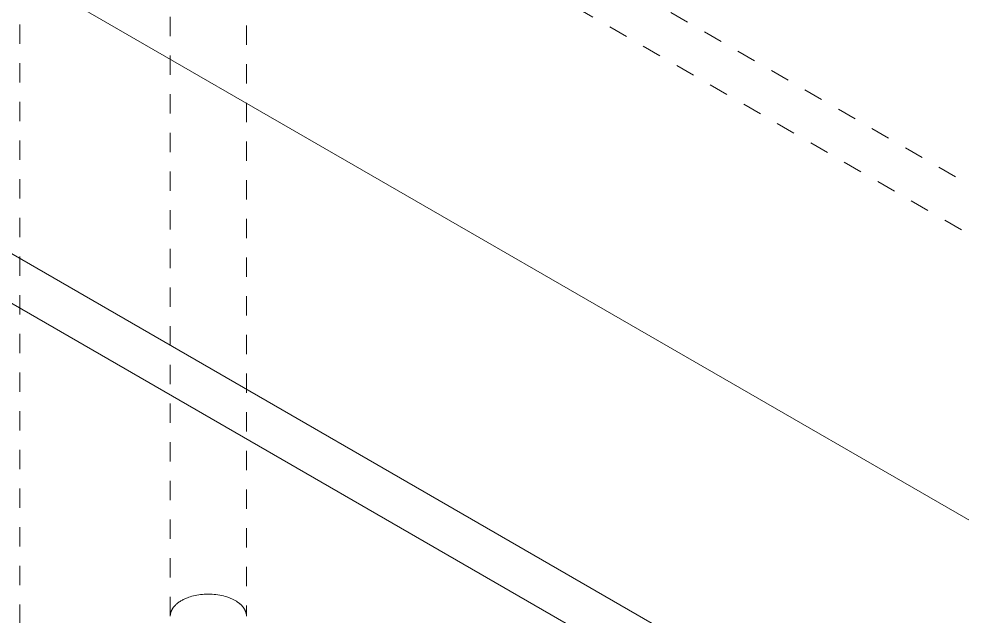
# Model space of a CAD drawing. Header units: inches. Extents: x -14 to 184, y -4 to 134.
# Drawn here: x 101.225 to 106.103, y 59.901 to 62.991 of the extents above; entities that cross this region are included whole.
import ezdxf

# ---------------------------------------------------------------- set-up
doc = ezdxf.new("R2010")
doc.units = ezdxf.units.IN
doc.linetypes.add('HIDDEN', pattern=[1.905, 1.27, -0.635])
doc.layers.add('ZANO_R', color=7, linetype='Continuous', lineweight=0)
doc.layers.add('ZANO_R_przerywana', color=250, linetype='HIDDEN', lineweight=0)

msp = doc.modelspace()

# ---------------------------------------------------------------- linework, layer by layer
at = {"layer": 'ZANO_R'}
for p, q in [((99.72748, 64.0988), (112.25496, 56.86605)), ((98.72528, 63.19872), (110.69599, 56.28743)), ((110.69599, 56.03027), (98.72528, 62.94156))]:
    msp.add_line(p, q, dxfattribs=at)
at = {"layer": 'ZANO_R_przerywana', "ltscale": 0.05}
for p, q in [((101.23078, 54.26226), (101.23078, 67.12048)), ((112.47767, 58.47333), (101.50917, 64.806)), ((101.50917, 64.54884), (113.47987, 57.63754)), ((102.00829, 59.90149), (102.00829, 63.75553)), ((102.40199, 63.75656), (102.40199, 59.90149)), ((102.07928, 59.98888), (102.08356, 59.99088)), ((102.08356, 59.99088), (102.08789, 59.99278)), ((102.08789, 59.99278), (102.09226, 59.9946)), ((102.09226, 59.9946), (102.09667, 59.99633)), ((102.09667, 59.99633), (102.1041, 59.99903)), ((102.1041, 59.99903), (102.11186, 60.00158)), ((102.11186, 60.00158), (102.11996, 60.00395)), ((102.11996, 60.00395), (102.12837, 60.00614)), ((102.12837, 60.00614), (102.13707, 60.00813)), ((102.13707, 60.00813), (102.14605, 60.0099)), ((102.14605, 60.0099), (102.15529, 60.01144)), ((102.15529, 60.01144), (102.16475, 60.01273)), ((102.16475, 60.01273), (102.17441, 60.01375)), ((102.17441, 60.01375), (102.18423, 60.0145)), ((102.18423, 60.0145), (102.19419, 60.01497)), ((102.19419, 60.01497), (102.20424, 60.01514)), ((102.20424, 60.01514), (102.21434, 60.01502)), ((102.21434, 60.01502), (102.22446, 60.01459)), ((102.22446, 60.01459), (102.23456, 60.01387)), ((102.23456, 60.01387), (102.24459, 60.01284)), ((102.24459, 60.01284), (102.25452, 60.01151)), ((102.25452, 60.01151), (102.2643, 60.00989)), ((102.2643, 60.00989), (102.2739, 60.00799)), ((102.2739, 60.00799), (102.28327, 60.00581)), ((102.28327, 60.00581), (102.2924, 60.00337)), ((102.2924, 60.00337), (102.30123, 60.00068)), ((102.30123, 60.00068), (102.30554, 59.99925)), ((102.30554, 59.99925), (102.30976, 59.99776)), ((102.30976, 59.99776), (102.3139, 59.99622)), ((102.3139, 59.99622), (102.31794, 59.99463)), ((102.31794, 59.99463), (102.3219, 59.99299)), ((102.3219, 59.99299), (102.32577, 59.9913)), ((102.32577, 59.9913), (102.32954, 59.98957)), ((102.32954, 59.98957), (102.33322, 59.9878)), ((102.01929, 59.93895), (102.02033, 59.94063)), ((102.02033, 59.94063), (102.02141, 59.9423)), ((102.02141, 59.9423), (102.02254, 59.94396)), ((102.02254, 59.94396), (102.02372, 59.9456)), ((102.02372, 59.9456), (102.02493, 59.94723)), ((102.02493, 59.94723), (102.02619, 59.94884)), ((102.02619, 59.94884), (102.02748, 59.95045)), ((102.02748, 59.95045), (102.02882, 59.95203)), ((102.02882, 59.95203), (102.0302, 59.9536)), ((102.0302, 59.9536), (102.03162, 59.95516)), ((102.03162, 59.95516), (102.03307, 59.9567)), ((102.03307, 59.9567), (102.03456, 59.95822)), ((102.03456, 59.95822), (102.03766, 59.96121)), ((102.03766, 59.96121), (102.04089, 59.96414)), ((102.04089, 59.96414), (102.04425, 59.96698)), ((102.04425, 59.96698), (102.04774, 59.96975)), ((102.04774, 59.96975), (102.05135, 59.97244)), ((102.05135, 59.97244), (102.05507, 59.97505)), ((102.05507, 59.97505), (102.05889, 59.97757)), ((102.05889, 59.97757), (102.06281, 59.98001)), ((102.06281, 59.98001), (102.06681, 59.98236)), ((102.06681, 59.98236), (102.0709, 59.98462)), ((102.0709, 59.98462), (102.07506, 59.98679)), ((102.07506, 59.98679), (102.07928, 59.98888)), ((102.33322, 59.9878), (102.3368, 59.98598)), ((102.3368, 59.98598), (102.34027, 59.98413)), ((102.34027, 59.98413), (102.34365, 59.98225)), ((102.34365, 59.98225), (102.34693, 59.98033)), ((102.34693, 59.98033), (102.3501, 59.97838)), ((102.3501, 59.97838), (102.35317, 59.97641)), ((102.35317, 59.97641), (102.35613, 59.97441)), ((102.35613, 59.97441), (102.35899, 59.97239)), ((102.35899, 59.97239), (102.36175, 59.97034)), ((102.36175, 59.97034), (102.36441, 59.96828)), ((102.36441, 59.96828), (102.36696, 59.96621)), ((102.36696, 59.96621), (102.36941, 59.96412)), ((102.36941, 59.96412), (102.37111, 59.9626)), ((102.37111, 59.9626), (102.37279, 59.96105)), ((102.37279, 59.96105), (102.37443, 59.95948)), ((102.37443, 59.95948), (102.37604, 59.95789)), ((102.37604, 59.95789), (102.37761, 59.95627)), ((102.37761, 59.95627), (102.37915, 59.95462)), ((102.37915, 59.95462), (102.38065, 59.95296)), ((102.38065, 59.95296), (102.38211, 59.95126)), ((102.38211, 59.95126), (102.38352, 59.94955)), ((102.38352, 59.94955), (102.3849, 59.94781)), ((102.3849, 59.94781), (102.38623, 59.94605)), ((102.38623, 59.94605), (102.38752, 59.94426)), ((102.38752, 59.94426), (102.38876, 59.94246)), ((102.38876, 59.94246), (102.38995, 59.94063)), ((102.38995, 59.94063), (102.39109, 59.93878)), ((102.00833, 59.90389), (102.00842, 59.90567)), ((102.00842, 59.90567), (102.00856, 59.90745)), ((102.00856, 59.90745), (102.00874, 59.90923)), ((102.00874, 59.90923), (102.00898, 59.91101)), ((102.00898, 59.91101), (102.00926, 59.91279)), ((102.00926, 59.91279), (102.00959, 59.91457)), ((102.00959, 59.91457), (102.00997, 59.91634)), ((102.00997, 59.91634), (102.0104, 59.91812)), ((102.0104, 59.91812), (102.01088, 59.91989)), ((102.01088, 59.91989), (102.01141, 59.92165)), ((102.01141, 59.92165), (102.01198, 59.92341)), ((102.01198, 59.92341), (102.01261, 59.92517)), ((102.01261, 59.92517), (102.01328, 59.92692)), ((102.01328, 59.92692), (102.014, 59.92867)), ((102.014, 59.92867), (102.01476, 59.9304)), ((102.01476, 59.9304), (102.01557, 59.93213)), ((102.01557, 59.93213), (102.01643, 59.93385)), ((102.01643, 59.93385), (102.01734, 59.93556)), ((102.01734, 59.93556), (102.01829, 59.93726)), ((102.01829, 59.93726), (102.01929, 59.93895)), ((102.39109, 59.93878), (102.39218, 59.93691)), ((102.39218, 59.93691), (102.39322, 59.93503)), ((102.39322, 59.93503), (102.39421, 59.93312)), ((102.39421, 59.93312), (102.39514, 59.9312)), ((102.39514, 59.9312), (102.39602, 59.92926)), ((102.39602, 59.92926), (102.39684, 59.9273)), ((102.39684, 59.9273), (102.39761, 59.92533)), ((102.39761, 59.92533), (102.39832, 59.92334)), ((102.39832, 59.92334), (102.39896, 59.92134)), ((102.39896, 59.92134), (102.39955, 59.91932)), ((102.39955, 59.91932), (102.40008, 59.91729)), ((102.40008, 59.91729), (102.40054, 59.91525)), ((102.40054, 59.91525), (102.40094, 59.9132)), ((102.40094, 59.9132), (102.40128, 59.91114)), ((102.40128, 59.91114), (102.40155, 59.90908)), ((102.40155, 59.90908), (102.40176, 59.907)), ((102.40176, 59.907), (102.4019, 59.90492))]:
    msp.add_line(p, q, dxfattribs=at)

doc.saveas('drawing.dxf')
